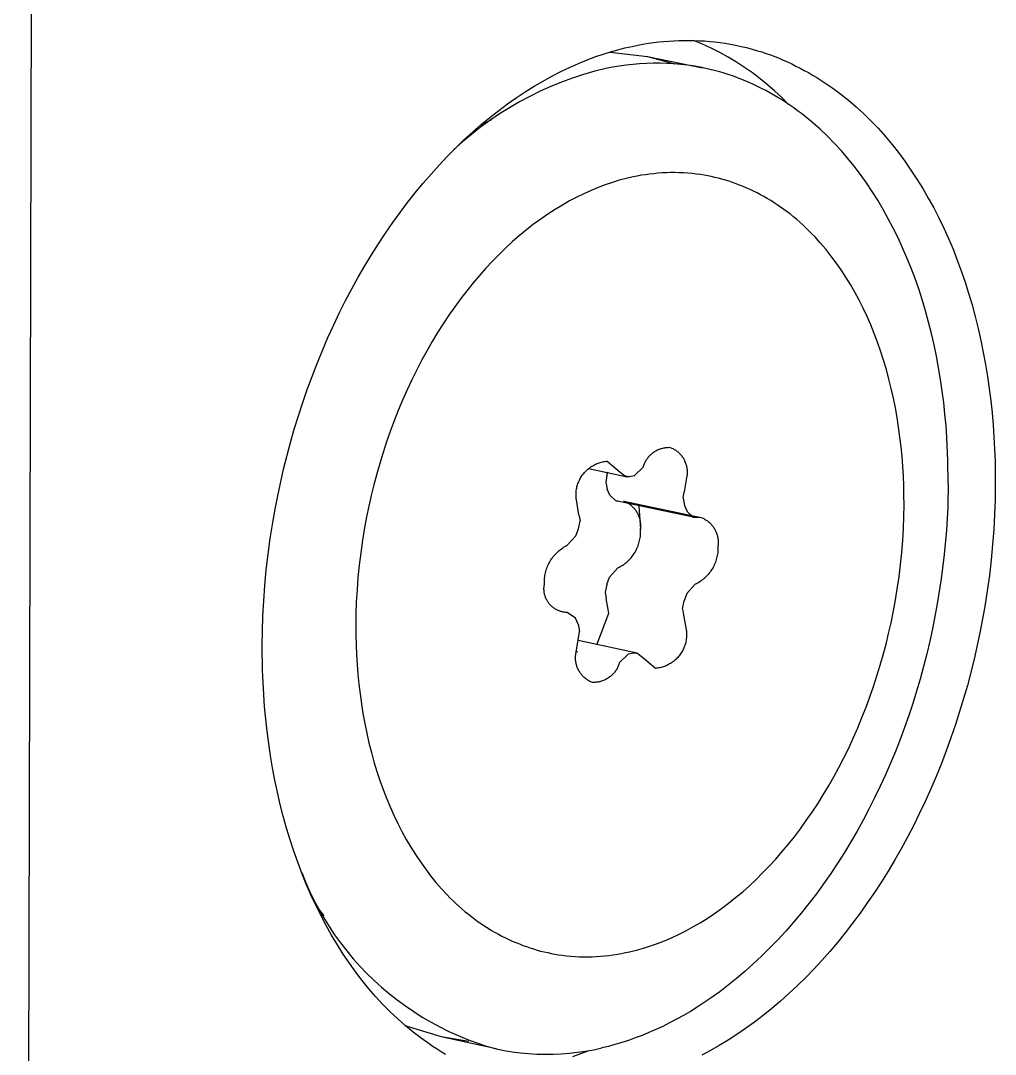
# Model space of a CAD drawing. Header units: millimetres. Extents: x -573 to 3430, y 0 to 3769.
# Drawn here: x 1584.38 to 1596.29, y 310.68 to 323.3 of the extents above; entities that cross this region are included whole.
import ezdxf

# ---------------------------------------------------------------- set-up
doc = ezdxf.new("R2010")
doc.units = ezdxf.units.MM
doc.layers.add('01 Basic thick', color=7, linetype='Continuous', lineweight=35)

msp = doc.modelspace()

# ---------------------------------------------------------------- linework, layer by layer
at = {"layer": '01 Basic thick', "lineweight": -3}
for p, q in [((1584.381, 269.102), (1584.514, 323.545)), ((1591.848, 322.991), (1591.936, 323.009)), ((1591.936, 323.009), (1592.024, 323.024)), ((1592.024, 323.024), (1592.112, 323.037)), ((1592.112, 323.037), (1592.174, 323.045)), ((1592.174, 323.045), (1592.235, 323.051)), ((1592.235, 323.051), (1592.297, 323.056)), ((1592.297, 323.056), (1592.359, 323.06)), ((1592.359, 323.06), (1592.421, 323.062)), ((1592.421, 323.062), (1592.484, 323.064)), ((1592.484, 323.064), (1592.546, 323.064)), ((1592.546, 323.064), (1592.609, 323.063)), ((1592.708, 323.017), (1592.599, 323.063)), ((1592.609, 323.063), (1592.672, 323.06)), ((1592.672, 323.06), (1592.735, 323.057)), ((1592.814, 322.968), (1592.708, 323.017)), ((1592.735, 323.057), (1592.798, 323.051)), ((1592.798, 323.051), (1592.861, 323.045)), ((1592.861, 323.045), (1592.924, 323.037)), ((1592.924, 323.037), (1592.987, 323.028)), ((1592.987, 323.028), (1593.05, 323.017)), ((1593.05, 323.017), (1593.113, 323.005)), ((1593.113, 323.005), (1593.181, 322.991)), ((1591.406, 322.865), (1591.496, 322.896)), ((1591.496, 322.896), (1591.584, 322.924)), ((1591.581, 322.92), (1592.037, 322.866)), ((1591.584, 322.924), (1591.673, 322.949)), ((1591.673, 322.949), (1591.761, 322.971)), ((1591.761, 322.971), (1591.848, 322.991)), ((1592.919, 322.914), (1592.814, 322.968)), ((1593.022, 322.857), (1592.919, 322.914)), ((1593.181, 322.991), (1593.248, 322.975)), ((1593.248, 322.975), (1593.315, 322.957)), ((1593.315, 322.957), (1593.382, 322.938)), ((1593.382, 322.938), (1593.434, 322.922)), ((1593.434, 322.922), (1593.487, 322.904)), ((1593.487, 322.904), (1593.54, 322.886)), ((1593.54, 322.886), (1593.592, 322.866)), ((1591.085, 322.734), (1591.193, 322.782)), ((1591.193, 322.782), (1591.3, 322.825)), ((1591.3, 322.825), (1591.406, 322.865)), ((1591.692, 322.751), (1591.611, 322.737)), ((1591.775, 322.762), (1591.692, 322.751)), ((1591.857, 322.771), (1591.775, 322.762)), ((1591.94, 322.779), (1591.857, 322.771)), ((1592.024, 322.783), (1591.94, 322.779)), ((1592.108, 322.786), (1592.024, 322.783)), ((1592.037, 322.867), (1592.71, 322.73)), ((1592.037, 322.866), (1592.368, 322.777)), ((1592.192, 322.786), (1592.108, 322.786)), ((1592.276, 322.783), (1592.192, 322.786)), ((1592.361, 322.778), (1592.276, 322.783)), ((1592.445, 322.771), (1592.361, 322.778)), ((1592.53, 322.761), (1592.445, 322.771)), ((1592.615, 322.748), (1592.53, 322.761)), ((1592.7, 322.732), (1592.615, 322.748)), ((1593.123, 322.797), (1593.022, 322.857)), ((1593.221, 322.733), (1593.123, 322.797)), ((1593.592, 322.866), (1593.644, 322.845)), ((1593.644, 322.845), (1593.696, 322.823)), ((1593.696, 322.823), (1593.748, 322.8)), ((1593.748, 322.8), (1593.799, 322.776)), ((1593.799, 322.776), (1593.851, 322.751)), ((1593.851, 322.751), (1593.902, 322.725)), ((1590.761, 322.567), (1590.869, 322.627)), ((1590.869, 322.627), (1590.977, 322.682)), ((1590.977, 322.682), (1591.085, 322.734)), ((1591.256, 322.647), (1591.121, 322.603)), ((1591.392, 322.686), (1591.256, 322.647)), ((1591.53, 322.721), (1591.392, 322.686)), ((1591.611, 322.737), (1591.53, 322.721)), ((1592.784, 322.714), (1592.7, 322.732)), ((1592.869, 322.693), (1592.784, 322.714)), ((1592.921, 322.679), (1592.869, 322.693)), ((1592.972, 322.664), (1592.921, 322.679)), ((1593.024, 322.647), (1592.972, 322.664)), ((1593.075, 322.63), (1593.024, 322.647)), ((1593.127, 322.611), (1593.075, 322.63)), ((1593.318, 322.666), (1593.221, 322.733)), ((1593.412, 322.595), (1593.318, 322.666)), ((1593.902, 322.725), (1593.953, 322.698)), ((1593.953, 322.698), (1594.003, 322.67)), ((1594.003, 322.67), (1594.054, 322.641)), ((1594.054, 322.641), (1594.104, 322.611)), ((1590.544, 322.436), (1590.652, 322.503)), ((1590.652, 322.503), (1590.761, 322.567)), ((1590.856, 322.501), (1590.726, 322.443)), ((1590.987, 322.554), (1590.856, 322.501)), ((1591.121, 322.603), (1590.987, 322.554)), ((1593.178, 322.592), (1593.127, 322.611)), ((1593.229, 322.571), (1593.178, 322.592)), ((1593.28, 322.549), (1593.229, 322.571)), ((1593.331, 322.526), (1593.28, 322.549)), ((1593.381, 322.502), (1593.331, 322.526)), ((1593.431, 322.477), (1593.381, 322.502)), ((1593.503, 322.521), (1593.412, 322.595)), ((1593.592, 322.445), (1593.503, 322.521)), ((1594.104, 322.611), (1594.153, 322.579)), ((1594.153, 322.579), (1594.203, 322.547)), ((1594.203, 322.547), (1594.301, 322.48)), ((1590.435, 322.364), (1590.544, 322.436)), ((1590.599, 322.38), (1590.474, 322.313)), ((1590.726, 322.443), (1590.599, 322.38)), ((1593.481, 322.451), (1593.431, 322.477)), ((1593.531, 322.424), (1593.481, 322.451)), ((1593.58, 322.396), (1593.531, 322.424)), ((1593.629, 322.367), (1593.58, 322.396)), ((1593.678, 322.365), (1593.592, 322.445)), ((1594.301, 322.48), (1594.397, 322.408)), ((1594.397, 322.408), (1594.492, 322.332)), ((1590.22, 322.208), (1590.327, 322.288)), ((1590.351, 322.242), (1590.23, 322.167)), ((1590.327, 322.288), (1590.435, 322.364)), ((1590.474, 322.313), (1590.351, 322.242)), ((1593.678, 322.337), (1593.629, 322.367)), ((1593.761, 322.282), (1593.678, 322.365)), ((1593.727, 322.305), (1593.678, 322.337)), ((1593.775, 322.273), (1593.727, 322.305)), ((1593.823, 322.24), (1593.775, 322.273)), ((1594.492, 322.332), (1594.585, 322.253)), ((1594.585, 322.253), (1594.677, 322.169)), ((1590.006, 322.036), (1590.112, 322.124)), ((1590.112, 322.124), (1590.22, 322.208)), ((1590.23, 322.167), (1590.113, 322.087)), ((1593.87, 322.205), (1593.823, 322.24)), ((1593.917, 322.17), (1593.87, 322.205)), ((1593.964, 322.134), (1593.917, 322.17)), ((1594.01, 322.096), (1593.964, 322.134)), ((1594.677, 322.169), (1594.766, 322.081)), ((1589.998, 322.004), (1589.886, 321.916)), ((1589.9, 321.944), (1590.006, 322.036)), ((1589.997, 322.027), (1590.137, 322.098)), ((1590.113, 322.087), (1589.998, 322.004)), ((1594.056, 322.058), (1594.01, 322.096)), ((1594.147, 321.978), (1594.056, 322.058)), ((1594.766, 322.081), (1594.854, 321.99)), ((1594.854, 321.99), (1594.939, 321.895)), ((1589.886, 321.916), (1589.778, 321.825)), ((1589.795, 321.848), (1589.9, 321.944)), ((1594.235, 321.894), (1594.147, 321.978)), ((1594.322, 321.806), (1594.235, 321.894)), ((1594.939, 321.895), (1595.022, 321.796)), ((1589.59, 321.646), (1589.69, 321.748)), ((1589.778, 321.825), (1589.672, 321.73)), ((1589.69, 321.748), (1589.795, 321.848)), ((1594.406, 321.714), (1594.322, 321.806)), ((1595.022, 321.796), (1595.102, 321.695)), ((1589.491, 321.541), (1589.59, 321.646)), ((1594.486, 321.622), (1594.406, 321.714)), ((1594.563, 321.526), (1594.486, 321.622)), ((1595.102, 321.695), (1595.18, 321.59)), ((1589.393, 321.432), (1589.491, 321.541)), ((1594.638, 321.427), (1594.563, 321.526)), ((1595.18, 321.59), (1595.255, 321.481)), ((1589.296, 321.32), (1589.393, 321.432)), ((1591.778, 321.377), (1591.693, 321.355)), ((1591.861, 321.397), (1591.778, 321.377)), ((1591.911, 321.407), (1591.861, 321.397)), ((1591.962, 321.416), (1591.911, 321.407)), ((1592.012, 321.424), (1591.962, 321.416)), ((1592.063, 321.431), (1592.012, 321.424)), ((1592.114, 321.436), (1592.063, 321.431)), ((1592.165, 321.441), (1592.114, 321.436)), ((1592.217, 321.445), (1592.165, 321.441)), ((1592.268, 321.447), (1592.217, 321.445)), ((1592.32, 321.449), (1592.268, 321.447)), ((1592.372, 321.449), (1592.32, 321.449)), ((1592.424, 321.448), (1592.372, 321.449)), ((1592.476, 321.446), (1592.424, 321.448)), ((1592.529, 321.443), (1592.476, 321.446)), ((1592.581, 321.438), (1592.529, 321.443)), ((1592.633, 321.432), (1592.581, 321.438)), ((1592.686, 321.425), (1592.633, 321.432)), ((1592.729, 321.418), (1592.686, 321.425)), ((1592.773, 321.41), (1592.729, 321.418)), ((1592.817, 321.401), (1592.773, 321.41)), ((1592.86, 321.391), (1592.817, 321.401)), ((1592.904, 321.381), (1592.86, 321.391)), ((1592.947, 321.369), (1592.904, 321.381)), ((1592.991, 321.357), (1592.947, 321.369)), ((1594.711, 321.324), (1594.638, 321.427)), ((1595.255, 321.481), (1595.329, 321.37)), ((1595.329, 321.37), (1595.399, 321.255)), ((1589.201, 321.204), (1589.296, 321.32)), ((1591.348, 321.231), (1591.261, 321.192)), ((1591.435, 321.267), (1591.348, 321.231)), ((1591.522, 321.3), (1591.435, 321.267)), ((1591.608, 321.329), (1591.522, 321.3)), ((1591.693, 321.355), (1591.608, 321.329)), ((1593.034, 321.343), (1592.991, 321.357)), ((1593.077, 321.329), (1593.034, 321.343)), ((1593.12, 321.313), (1593.077, 321.329)), ((1593.163, 321.297), (1593.12, 321.313)), ((1593.206, 321.28), (1593.163, 321.297)), ((1593.249, 321.261), (1593.206, 321.28)), ((1593.291, 321.242), (1593.249, 321.261)), ((1593.334, 321.222), (1593.291, 321.242)), ((1594.781, 321.219), (1594.711, 321.324)), ((1595.399, 321.255), (1595.467, 321.138)), ((1589.107, 321.085), (1589.201, 321.204)), ((1591.173, 321.149), (1591.085, 321.103)), ((1591.261, 321.192), (1591.173, 321.149)), ((1593.376, 321.201), (1593.334, 321.222)), ((1593.418, 321.179), (1593.376, 321.201)), ((1593.459, 321.156), (1593.418, 321.179)), ((1593.501, 321.133), (1593.459, 321.156)), ((1593.542, 321.108), (1593.501, 321.133)), ((1593.583, 321.082), (1593.542, 321.108)), ((1594.85, 321.111), (1594.781, 321.219)), ((1594.915, 321), (1594.85, 321.111)), ((1595.467, 321.138), (1595.533, 321.018)), ((1589.015, 320.963), (1589.107, 321.085)), ((1590.909, 321), (1590.821, 320.943)), ((1590.997, 321.053), (1590.909, 321)), ((1591.085, 321.103), (1590.997, 321.053)), ((1593.623, 321.056), (1593.583, 321.082)), ((1593.663, 321.028), (1593.623, 321.056)), ((1593.703, 321), (1593.663, 321.028)), ((1593.743, 320.97), (1593.703, 321)), ((1594.979, 320.886), (1594.915, 321)), ((1595.533, 321.018), (1595.596, 320.895)), ((1588.925, 320.838), (1589.015, 320.963)), ((1590.733, 320.882), (1590.645, 320.818)), ((1590.821, 320.943), (1590.733, 320.882)), ((1593.782, 320.94), (1593.743, 320.97)), ((1593.821, 320.909), (1593.782, 320.94)), ((1593.86, 320.877), (1593.821, 320.909)), ((1593.898, 320.844), (1593.86, 320.877)), ((1595.04, 320.77), (1594.979, 320.886)), ((1595.596, 320.895), (1595.656, 320.77)), ((1588.836, 320.71), (1588.925, 320.838)), ((1590.558, 320.75), (1590.471, 320.678)), ((1590.645, 320.818), (1590.558, 320.75)), ((1593.936, 320.81), (1593.898, 320.844)), ((1593.973, 320.775), (1593.936, 320.81)), ((1594.01, 320.739), (1593.973, 320.775)), ((1594.045, 320.703), (1594.01, 320.739)), ((1595.098, 320.651), (1595.04, 320.77)), ((1595.656, 320.77), (1595.714, 320.643)), ((1588.75, 320.579), (1588.836, 320.71)), ((1590.388, 320.606), (1590.306, 320.53)), ((1590.471, 320.678), (1590.388, 320.606)), ((1594.08, 320.667), (1594.045, 320.703)), ((1594.148, 320.592), (1594.08, 320.667)), ((1595.154, 320.53), (1595.098, 320.651)), ((1595.714, 320.643), (1595.769, 320.513)), ((1588.665, 320.446), (1588.75, 320.579)), ((1590.306, 320.53), (1590.224, 320.45)), ((1594.214, 320.514), (1594.148, 320.592)), ((1594.278, 320.433), (1594.214, 320.514)), ((1595.207, 320.408), (1595.154, 320.53)), ((1595.769, 320.513), (1595.821, 320.382)), ((1588.583, 320.31), (1588.665, 320.446)), ((1590.143, 320.368), (1590.064, 320.282)), ((1590.224, 320.45), (1590.143, 320.368)), ((1594.341, 320.349), (1594.278, 320.433)), ((1594.401, 320.263), (1594.341, 320.349)), ((1595.257, 320.283), (1595.207, 320.408)), ((1595.821, 320.382), (1595.87, 320.248)), ((1588.503, 320.171), (1588.583, 320.31)), ((1590.064, 320.282), (1589.985, 320.193)), ((1594.459, 320.174), (1594.401, 320.263)), ((1595.305, 320.156), (1595.257, 320.283)), ((1595.87, 320.248), (1595.917, 320.113)), ((1588.425, 320.03), (1588.503, 320.171)), ((1589.908, 320.102), (1589.832, 320.007)), ((1589.985, 320.193), (1589.908, 320.102)), ((1594.516, 320.082), (1594.459, 320.174)), ((1595.35, 320.028), (1595.305, 320.156)), ((1595.917, 320.113), (1595.96, 319.977)), ((1588.35, 319.887), (1588.425, 320.03)), ((1589.832, 320.007), (1589.757, 319.91)), ((1594.57, 319.988), (1594.516, 320.082)), ((1594.622, 319.891), (1594.57, 319.988)), ((1595.392, 319.898), (1595.35, 320.028)), ((1595.96, 319.977), (1596.002, 319.834)), ((1588.277, 319.742), (1588.35, 319.887)), ((1589.757, 319.91), (1589.684, 319.81)), ((1594.672, 319.792), (1594.622, 319.891)), ((1595.433, 319.762), (1595.392, 319.898)), ((1588.204, 319.589), (1588.277, 319.742)), ((1589.684, 319.81), (1589.612, 319.708)), ((1594.719, 319.692), (1594.672, 319.792)), ((1595.471, 319.624), (1595.433, 319.762)), ((1596.002, 319.834), (1596.041, 319.691)), ((1589.543, 319.603), (1589.474, 319.496)), ((1589.612, 319.708), (1589.543, 319.603)), ((1594.764, 319.589), (1594.719, 319.692)), ((1595.506, 319.486), (1595.471, 319.624)), ((1596.041, 319.691), (1596.077, 319.546)), ((1588.133, 319.434), (1588.204, 319.589)), ((1589.474, 319.496), (1589.408, 319.386)), ((1594.807, 319.485), (1594.764, 319.589)), ((1594.847, 319.379), (1594.807, 319.485)), ((1595.538, 319.346), (1595.506, 319.486)), ((1596.077, 319.546), (1596.109, 319.401)), ((1588.066, 319.278), (1588.133, 319.434)), ((1589.408, 319.386), (1589.344, 319.275)), ((1594.885, 319.271), (1594.847, 319.379)), ((1595.567, 319.206), (1595.538, 319.346)), ((1596.109, 319.401), (1596.139, 319.254)), ((1588.001, 319.12), (1588.066, 319.278)), ((1589.344, 319.275), (1589.281, 319.161)), ((1594.922, 319.158), (1594.885, 319.271)), ((1596.139, 319.254), (1596.166, 319.107)), ((1587.94, 318.961), (1588.001, 319.12)), ((1589.281, 319.161), (1589.219, 319.041)), ((1594.955, 319.044), (1594.922, 319.158)), ((1595.593, 319.065), (1595.567, 319.206)), ((1596.166, 319.107), (1596.19, 318.96)), ((1587.881, 318.801), (1587.94, 318.961)), ((1589.219, 319.041), (1589.159, 318.919)), ((1594.987, 318.928), (1594.955, 319.044)), ((1595.617, 318.924), (1595.593, 319.065)), ((1596.19, 318.96), (1596.211, 318.812)), ((1589.159, 318.919), (1589.101, 318.796)), ((1595.015, 318.812), (1594.987, 318.928)), ((1595.637, 318.782), (1595.617, 318.924)), ((1587.826, 318.64), (1587.881, 318.801)), ((1589.101, 318.796), (1589.046, 318.671)), ((1595.042, 318.694), (1595.015, 318.812)), ((1595.655, 318.64), (1595.637, 318.782)), ((1596.211, 318.812), (1596.23, 318.664)), ((1587.773, 318.478), (1587.826, 318.64)), ((1589.046, 318.671), (1588.993, 318.545)), ((1595.065, 318.576), (1595.042, 318.694)), ((1595.671, 318.498), (1595.655, 318.64)), ((1596.23, 318.664), (1596.246, 318.515)), ((1587.723, 318.315), (1587.773, 318.478)), ((1588.993, 318.545), (1588.943, 318.417)), ((1595.086, 318.458), (1595.065, 318.576)), ((1595.105, 318.339), (1595.086, 318.458)), ((1595.684, 318.356), (1595.671, 318.498)), ((1596.246, 318.515), (1596.259, 318.367)), ((1588.943, 318.417), (1588.895, 318.289)), ((1595.121, 318.22), (1595.105, 318.339)), ((1595.694, 318.214), (1595.684, 318.356)), ((1596.259, 318.367), (1596.269, 318.22)), ((1587.677, 318.152), (1587.723, 318.315)), ((1588.895, 318.289), (1588.85, 318.16)), ((1595.135, 318.1), (1595.121, 318.22)), ((1595.707, 317.932), (1595.694, 318.214)), ((1596.269, 318.22), (1596.283, 317.925)), ((1587.592, 317.826), (1587.677, 318.152)), ((1588.85, 318.16), (1588.808, 318.03)), ((1592.182, 318.072), (1592.192, 318.076)), ((1592.192, 318.076), (1592.203, 318.079)), ((1592.203, 318.079), (1592.214, 318.082)), ((1592.214, 318.082), (1592.225, 318.085)), ((1592.225, 318.085), (1592.236, 318.088)), ((1592.236, 318.088), (1592.247, 318.09)), ((1592.247, 318.09), (1592.258, 318.092)), ((1592.258, 318.092), (1592.269, 318.093)), ((1592.269, 318.093), (1592.28, 318.094)), ((1592.28, 318.094), (1592.291, 318.094)), ((1592.291, 318.094), (1592.303, 318.095)), ((1592.303, 318.095), (1592.314, 318.094)), ((1592.314, 318.094), (1592.324, 318.09)), ((1592.324, 318.09), (1592.335, 318.086)), ((1592.335, 318.086), (1592.345, 318.081)), ((1592.345, 318.081), (1592.355, 318.076)), ((1592.355, 318.076), (1592.364, 318.07)), ((1595.147, 317.981), (1595.135, 318.1)), ((1588.808, 318.03), (1588.768, 317.899)), ((1592.027, 317.945), (1592.033, 317.955)), ((1592.033, 317.955), (1592.04, 317.964)), ((1592.04, 317.964), (1592.047, 317.973)), ((1592.047, 317.973), (1592.054, 317.981)), ((1592.054, 317.981), (1592.062, 317.99)), ((1592.062, 317.99), (1592.069, 317.998)), ((1592.069, 317.998), (1592.078, 318.006)), ((1592.078, 318.006), (1592.086, 318.013)), ((1592.086, 318.013), (1592.094, 318.02)), ((1592.094, 318.02), (1592.103, 318.027)), ((1592.103, 318.027), (1592.112, 318.034)), ((1592.112, 318.034), (1592.122, 318.041)), ((1592.122, 318.041), (1592.131, 318.047)), ((1592.131, 318.047), (1592.141, 318.052)), ((1592.141, 318.052), (1592.151, 318.058)), ((1592.151, 318.058), (1592.161, 318.063)), ((1592.161, 318.063), (1592.171, 318.067)), ((1592.171, 318.067), (1592.182, 318.072)), ((1592.364, 318.07), (1592.374, 318.064)), ((1592.374, 318.064), (1592.383, 318.058)), ((1592.383, 318.058), (1592.392, 318.052)), ((1592.392, 318.052), (1592.401, 318.045)), ((1592.401, 318.045), (1592.41, 318.038)), ((1592.41, 318.038), (1592.418, 318.03)), ((1592.418, 318.03), (1592.426, 318.022)), ((1592.426, 318.022), (1592.434, 318.014)), ((1592.434, 318.014), (1592.441, 318.006)), ((1592.441, 318.006), (1592.449, 317.998)), ((1592.449, 317.998), (1592.456, 317.989)), ((1592.456, 317.989), (1592.462, 317.98)), ((1592.462, 317.98), (1592.469, 317.971)), ((1592.469, 317.971), (1592.475, 317.961)), ((1592.475, 317.961), (1592.48, 317.952)), ((1592.48, 317.952), (1592.486, 317.942)), ((1595.156, 317.862), (1595.147, 317.981)), ((1587.52, 317.501), (1587.592, 317.826)), ((1588.768, 317.899), (1588.73, 317.769)), ((1591.299, 317.819), (1591.309, 317.828)), ((1591.309, 317.828), (1591.321, 317.838)), ((1591.772, 317.736), (1591.315, 317.832)), ((1591.321, 317.838), (1591.332, 317.846)), ((1591.332, 317.846), (1591.344, 317.855)), ((1591.344, 317.855), (1591.356, 317.863)), ((1591.356, 317.863), (1591.368, 317.87)), ((1591.368, 317.87), (1591.381, 317.877)), ((1591.381, 317.877), (1591.393, 317.884)), ((1591.393, 317.884), (1591.406, 317.89)), ((1591.406, 317.89), (1591.42, 317.896)), ((1591.42, 317.896), (1591.433, 317.901)), ((1591.433, 317.901), (1591.447, 317.906)), ((1591.447, 317.906), (1591.46, 317.911)), ((1591.46, 317.911), (1591.474, 317.914)), ((1591.474, 317.914), (1591.488, 317.918)), ((1591.488, 317.918), (1591.503, 317.921)), ((1591.503, 317.921), (1591.517, 317.923)), ((1591.517, 317.923), (1591.531, 317.925)), ((1591.531, 317.925), (1591.546, 317.926)), ((1591.545, 317.928), (1591.546, 317.928)), ((1591.546, 317.926), (1591.705, 317.792)), ((1591.878, 317.752), (1591.986, 317.853)), ((1591.986, 317.853), (1591.989, 317.864)), ((1591.989, 317.864), (1591.992, 317.875)), ((1591.992, 317.875), (1591.996, 317.885)), ((1591.996, 317.885), (1592, 317.896)), ((1592, 317.896), (1592.005, 317.906)), ((1592.005, 317.906), (1592.01, 317.916)), ((1592.01, 317.916), (1592.015, 317.926)), ((1592.015, 317.926), (1592.021, 317.936)), ((1592.021, 317.936), (1592.027, 317.945)), ((1592.486, 317.942), (1592.491, 317.932)), ((1592.491, 317.932), (1592.495, 317.922)), ((1592.495, 317.922), (1592.499, 317.911)), ((1592.499, 317.911), (1592.503, 317.901)), ((1592.503, 317.901), (1592.507, 317.89)), ((1592.507, 317.89), (1592.51, 317.88)), ((1592.51, 317.88), (1592.513, 317.869)), ((1592.513, 317.869), (1592.515, 317.858)), ((1592.515, 317.858), (1592.517, 317.847)), ((1592.517, 317.847), (1592.519, 317.836)), ((1592.519, 317.836), (1592.52, 317.825)), ((1592.52, 317.825), (1592.521, 317.813)), ((1595.163, 317.743), (1595.156, 317.862)), ((1595.71, 317.652), (1595.707, 317.932)), ((1596.283, 317.925), (1596.286, 317.634)), ((1588.73, 317.769), (1588.695, 317.638)), ((1591.205, 317.692), (1591.211, 317.705)), ((1591.211, 317.705), (1591.218, 317.718)), ((1591.218, 317.718), (1591.225, 317.73)), ((1591.225, 317.73), (1591.233, 317.742)), ((1591.233, 317.742), (1591.241, 317.754)), ((1591.241, 317.754), (1591.25, 317.766)), ((1591.25, 317.766), (1591.259, 317.777)), ((1591.259, 317.777), (1591.268, 317.788)), ((1591.268, 317.788), (1591.278, 317.799)), ((1591.278, 317.799), (1591.288, 317.809)), ((1591.288, 317.809), (1591.299, 317.819)), ((1591.54, 317.752), (1591.527, 317.671)), ((1591.54, 317.752), (1591.553, 317.794)), ((1591.705, 317.792), (1591.772, 317.737)), ((1591.773, 317.736), (1591.812, 317.737)), ((1591.774, 317.745), (1591.812, 317.737)), ((1591.812, 317.737), (1591.878, 317.752)), ((1592.519, 317.747), (1592.486, 317.552)), ((1592.52, 317.758), (1592.519, 317.747)), ((1592.521, 317.769), (1592.52, 317.758)), ((1592.521, 317.813), (1592.522, 317.802)), ((1592.522, 317.78), (1592.521, 317.769)), ((1592.522, 317.802), (1592.522, 317.791)), ((1592.522, 317.791), (1592.522, 317.78)), ((1595.168, 317.625), (1595.163, 317.743)), ((1588.695, 317.638), (1588.663, 317.507)), ((1591.168, 317.568), (1591.17, 317.582)), ((1591.17, 317.582), (1591.173, 317.596)), ((1591.173, 317.596), (1591.176, 317.611)), ((1591.176, 317.611), (1591.179, 317.624)), ((1591.179, 317.624), (1591.184, 317.638)), ((1591.184, 317.638), (1591.188, 317.652)), ((1591.188, 317.652), (1591.193, 317.666)), ((1591.193, 317.666), (1591.199, 317.679)), ((1591.199, 317.679), (1591.205, 317.692)), ((1591.527, 317.671), (1591.545, 317.583)), ((1591.578, 317.509), (1591.545, 317.583)), ((1595.17, 317.507), (1595.168, 317.625)), ((1595.71, 317.652), (1595.704, 317.37)), ((1596.286, 317.634), (1596.283, 317.456)), ((1587.488, 317.339), (1587.52, 317.501)), ((1588.663, 317.507), (1588.633, 317.377)), ((1591.164, 317.51), (1591.165, 317.525)), ((1591.165, 317.496), (1591.164, 317.51)), ((1591.165, 317.539), (1591.166, 317.554)), ((1591.165, 317.525), (1591.165, 317.539)), ((1591.166, 317.482), (1591.165, 317.496)), ((1591.166, 317.554), (1591.168, 317.568)), ((1591.167, 317.467), (1591.166, 317.482)), ((1591.169, 317.453), (1591.167, 317.467)), ((1591.2, 317.272), (1591.169, 317.453)), ((1591.578, 317.509), (1591.65, 317.441)), ((1592.472, 317.472), (1592.486, 317.552)), ((1592.472, 317.472), (1592.49, 317.384)), ((1595.171, 317.39), (1595.17, 317.507)), ((1596.283, 317.456), (1596.277, 317.276)), ((1587.46, 317.178), (1587.488, 317.339)), ((1588.633, 317.377), (1588.606, 317.246)), ((1592.595, 317.241), (1591.65, 317.441)), ((1591.653, 317.441), (1591.679, 317.44)), ((1591.748, 317.438), (1592.694, 317.238)), ((1591.758, 317.433), (1591.748, 317.437)), ((1591.769, 317.428), (1591.758, 317.433)), ((1591.779, 317.423), (1591.769, 317.428)), ((1591.788, 317.418), (1591.779, 317.423)), ((1591.798, 317.413), (1591.788, 317.418)), ((1591.807, 317.407), (1591.798, 317.413)), ((1591.817, 317.401), (1591.807, 317.407)), ((1591.826, 317.394), (1591.817, 317.401)), ((1591.834, 317.387), (1591.826, 317.394)), ((1591.843, 317.38), (1591.834, 317.387)), ((1591.851, 317.373), (1591.843, 317.38)), ((1591.859, 317.365), (1591.851, 317.373)), ((1591.867, 317.357), (1591.859, 317.365)), ((1591.875, 317.349), (1591.867, 317.357)), ((1591.882, 317.341), (1591.875, 317.349)), ((1591.889, 317.332), (1591.882, 317.341)), ((1591.895, 317.323), (1591.889, 317.332)), ((1591.902, 317.314), (1591.895, 317.323)), ((1591.932, 317.381), (1591.952, 317.091)), ((1592.49, 317.384), (1592.523, 317.31)), ((1595.169, 317.248), (1595.171, 317.39)), ((1595.704, 317.37), (1595.688, 317.082)), ((1588.606, 317.246), (1588.582, 317.116)), ((1591.194, 317.101), (1591.213, 317.197)), ((1591.2, 317.272), (1591.213, 317.197)), ((1591.908, 317.304), (1591.902, 317.314)), ((1591.913, 317.295), (1591.908, 317.304)), ((1591.919, 317.285), (1591.913, 317.295)), ((1591.924, 317.275), (1591.919, 317.285)), ((1591.928, 317.265), (1591.924, 317.275)), ((1591.932, 317.255), (1591.928, 317.265)), ((1591.936, 317.244), (1591.932, 317.255)), ((1591.94, 317.234), (1591.936, 317.244)), ((1591.943, 317.223), (1591.94, 317.234)), ((1591.946, 317.213), (1591.943, 317.223)), ((1591.948, 317.202), (1591.946, 317.213)), ((1591.95, 317.191), (1591.948, 317.202)), ((1592.523, 317.31), (1592.595, 317.242)), ((1592.595, 317.242), (1592.624, 317.24)), ((1592.624, 317.24), (1592.693, 317.237)), ((1592.693, 317.237), (1592.704, 317.233)), ((1592.704, 317.233), (1592.714, 317.229)), ((1592.714, 317.229), (1592.724, 317.224)), ((1592.724, 317.224), (1592.734, 317.219)), ((1592.734, 317.219), (1592.743, 317.213)), ((1592.743, 317.213), (1592.753, 317.207)), ((1592.753, 317.207), (1592.762, 317.201)), ((1592.762, 317.201), (1592.771, 317.195)), ((1592.771, 317.195), (1592.78, 317.188)), ((1595.163, 317.105), (1595.169, 317.248)), ((1596.277, 317.276), (1596.267, 317.093)), ((1587.429, 316.983), (1587.46, 317.178)), ((1588.582, 317.116), (1588.556, 316.962)), ((1591.16, 317.012), (1591.194, 317.101)), ((1591.952, 317.18), (1591.95, 317.191)), ((1591.953, 317.169), (1591.952, 317.18)), ((1591.952, 317.091), (1591.953, 317.102)), ((1591.953, 317.074), (1591.952, 317.091)), ((1591.954, 317.158), (1591.953, 317.169)), ((1591.953, 317.102), (1591.954, 317.113)), ((1591.953, 317.057), (1591.953, 317.074)), ((1591.955, 317.147), (1591.954, 317.158)), ((1591.954, 317.113), (1591.955, 317.124)), ((1591.955, 317.136), (1591.955, 317.147)), ((1591.955, 317.124), (1591.955, 317.136)), ((1592.78, 317.188), (1592.789, 317.181)), ((1592.789, 317.181), (1592.797, 317.173)), ((1592.797, 317.173), (1592.805, 317.166)), ((1592.805, 317.166), (1592.813, 317.158)), ((1592.813, 317.158), (1592.82, 317.149)), ((1592.82, 317.149), (1592.827, 317.141)), ((1592.827, 317.141), (1592.834, 317.132)), ((1592.834, 317.132), (1592.841, 317.123)), ((1592.841, 317.123), (1592.847, 317.114)), ((1592.847, 317.114), (1592.853, 317.105)), ((1592.853, 317.105), (1592.859, 317.095)), ((1592.859, 317.095), (1592.864, 317.085)), ((1592.864, 317.085), (1592.869, 317.075)), ((1592.869, 317.075), (1592.874, 317.065)), ((1595.155, 316.959), (1595.163, 317.105)), ((1595.688, 317.082), (1595.662, 316.787)), ((1596.267, 317.093), (1596.253, 316.908)), ((1587.403, 316.789), (1587.429, 316.983)), ((1588.556, 316.962), (1588.534, 316.808)), ((1591.058, 316.898), (1591.16, 317.012)), ((1591.933, 316.923), (1591.937, 316.94)), ((1591.937, 316.94), (1591.941, 316.956)), ((1591.941, 316.956), (1591.945, 316.973)), ((1591.945, 316.973), (1591.947, 316.99)), ((1591.947, 316.99), (1591.95, 317.006)), ((1591.95, 317.006), (1591.951, 317.023)), ((1591.951, 317.023), (1591.952, 317.04)), ((1591.952, 317.04), (1591.953, 317.057)), ((1592.874, 317.065), (1592.878, 317.055)), ((1592.878, 317.055), (1592.882, 317.045)), ((1592.882, 317.045), (1592.885, 317.034)), ((1592.885, 317.034), (1592.889, 317.023)), ((1592.889, 317.023), (1592.891, 317.013)), ((1592.891, 317.013), (1592.894, 317.002)), ((1592.894, 317.002), (1592.896, 316.991)), ((1592.896, 316.991), (1592.898, 316.98)), ((1592.898, 316.98), (1592.899, 316.969)), ((1592.899, 316.969), (1592.9, 316.958)), ((1592.9, 316.958), (1592.9, 316.947)), ((1592.9, 316.947), (1592.901, 316.936)), ((1595.143, 316.812), (1595.155, 316.959)), ((1590.932, 316.811), (1590.945, 316.823)), ((1590.945, 316.823), (1590.958, 316.834)), ((1590.958, 316.834), (1590.971, 316.844)), ((1590.971, 316.844), (1590.985, 316.855)), ((1590.985, 316.855), (1590.999, 316.864)), ((1590.999, 316.864), (1591.013, 316.874)), ((1591.013, 316.874), (1591.028, 316.882)), ((1591.028, 316.882), (1591.043, 316.89)), ((1591.043, 316.89), (1591.058, 316.898)), ((1591.876, 316.8), (1591.885, 316.815)), ((1591.885, 316.815), (1591.893, 316.829)), ((1591.893, 316.829), (1591.901, 316.844)), ((1591.901, 316.844), (1591.909, 316.86)), ((1591.909, 316.86), (1591.915, 316.875)), ((1591.915, 316.875), (1591.922, 316.891)), ((1591.922, 316.891), (1591.927, 316.907)), ((1591.927, 316.907), (1591.933, 316.923)), ((1592.896, 316.823), (1592.895, 316.806)), ((1592.897, 316.84), (1592.896, 316.823)), ((1592.899, 316.902), (1592.897, 316.891)), ((1592.897, 316.891), (1592.898, 316.874)), ((1592.898, 316.857), (1592.897, 316.84)), ((1592.898, 316.874), (1592.898, 316.857)), ((1592.9, 316.913), (1592.899, 316.902)), ((1592.901, 316.936), (1592.9, 316.924)), ((1592.9, 316.924), (1592.9, 316.913)), ((1596.253, 316.908), (1596.235, 316.72)), ((1587.381, 316.597), (1587.403, 316.789)), ((1588.534, 316.808), (1588.516, 316.656)), ((1590.831, 316.675), (1590.839, 316.69)), ((1590.839, 316.69), (1590.848, 316.705)), ((1590.848, 316.705), (1590.856, 316.719)), ((1590.856, 316.719), (1590.866, 316.734)), ((1590.866, 316.734), (1590.876, 316.747)), ((1590.876, 316.747), (1590.886, 316.761)), ((1590.886, 316.761), (1590.897, 316.774)), ((1590.897, 316.774), (1590.908, 316.787)), ((1590.908, 316.787), (1590.92, 316.799)), ((1590.92, 316.799), (1590.932, 316.811)), ((1591.775, 316.686), (1591.788, 316.697)), ((1591.788, 316.697), (1591.801, 316.709)), ((1591.801, 316.709), (1591.813, 316.72)), ((1591.813, 316.72), (1591.824, 316.733)), ((1591.824, 316.733), (1591.836, 316.745)), ((1591.836, 316.745), (1591.847, 316.759)), ((1591.847, 316.759), (1591.857, 316.772)), ((1591.857, 316.772), (1591.867, 316.786)), ((1591.867, 316.786), (1591.876, 316.8)), ((1592.867, 316.691), (1592.86, 316.675)), ((1592.872, 316.707), (1592.867, 316.691)), ((1592.877, 316.723), (1592.872, 316.707)), ((1592.882, 316.74), (1592.877, 316.723)), ((1592.886, 316.756), (1592.882, 316.74)), ((1592.889, 316.773), (1592.886, 316.756)), ((1592.892, 316.789), (1592.889, 316.773)), ((1592.895, 316.806), (1592.892, 316.789)), ((1595.128, 316.663), (1595.143, 316.812)), ((1595.662, 316.787), (1595.625, 316.488)), ((1596.235, 316.72), (1596.213, 316.531)), ((1587.363, 316.407), (1587.381, 316.597)), ((1588.516, 316.656), (1588.5, 316.505)), ((1590.788, 316.546), (1590.791, 316.563)), ((1590.791, 316.563), (1590.795, 316.579)), ((1590.795, 316.579), (1590.8, 316.596)), ((1590.8, 316.596), (1590.805, 316.612)), ((1590.805, 316.612), (1590.811, 316.628)), ((1590.811, 316.628), (1590.817, 316.644)), ((1590.817, 316.644), (1590.824, 316.659)), ((1590.824, 316.659), (1590.831, 316.675)), ((1591.675, 316.622), (1591.574, 316.509)), ((1591.675, 316.622), (1591.69, 316.63)), ((1591.69, 316.63), (1591.705, 316.638)), ((1591.705, 316.638), (1591.72, 316.647)), ((1591.72, 316.647), (1591.734, 316.656)), ((1591.734, 316.656), (1591.748, 316.665)), ((1591.748, 316.665), (1591.762, 316.675)), ((1591.762, 316.675), (1591.775, 316.686)), ((1592.802, 316.572), (1592.791, 316.558)), ((1592.812, 316.586), (1592.802, 316.572)), ((1592.821, 316.6), (1592.812, 316.586)), ((1592.83, 316.614), (1592.821, 316.6)), ((1592.838, 316.629), (1592.83, 316.614)), ((1592.846, 316.644), (1592.838, 316.629)), ((1592.853, 316.66), (1592.846, 316.644)), ((1592.86, 316.675), (1592.853, 316.66)), ((1595.11, 316.513), (1595.128, 316.663)), ((1588.5, 316.505), (1588.489, 316.356)), ((1590.779, 316.461), (1590.78, 316.478)), ((1590.779, 316.444), (1590.779, 316.461)), ((1590.78, 316.427), (1590.779, 316.444)), ((1590.78, 316.478), (1590.781, 316.495)), ((1590.781, 316.495), (1590.782, 316.512)), ((1590.782, 316.512), (1590.785, 316.529)), ((1590.785, 316.529), (1590.788, 316.546)), ((1591.54, 316.42), (1591.574, 316.509)), ((1592.65, 316.437), (1592.635, 316.429)), ((1592.665, 316.446), (1592.65, 316.437)), ((1592.679, 316.455), (1592.665, 316.446)), ((1592.693, 316.465), (1592.679, 316.455)), ((1592.707, 316.475), (1592.693, 316.465)), ((1592.72, 316.486), (1592.707, 316.475)), ((1592.733, 316.497), (1592.72, 316.486)), ((1592.746, 316.508), (1592.733, 316.497)), ((1592.758, 316.52), (1592.746, 316.508)), ((1592.769, 316.533), (1592.758, 316.52)), ((1592.781, 316.545), (1592.769, 316.533)), ((1592.791, 316.558), (1592.781, 316.545)), ((1595.088, 316.361), (1595.11, 316.513)), ((1595.625, 316.488), (1595.577, 316.185)), ((1596.213, 316.531), (1596.187, 316.341)), ((1587.349, 316.219), (1587.363, 316.407)), ((1588.489, 316.356), (1588.48, 316.209)), ((1590.773, 316.378), (1590.774, 316.388)), ((1590.773, 316.368), (1590.773, 316.378)), ((1590.773, 316.358), (1590.773, 316.368)), ((1590.774, 316.348), (1590.773, 316.358)), ((1590.774, 316.388), (1590.775, 316.398)), ((1590.775, 316.338), (1590.774, 316.348)), ((1590.775, 316.398), (1590.776, 316.407)), ((1590.776, 316.328), (1590.775, 316.338)), ((1590.776, 316.407), (1590.778, 316.417)), ((1590.777, 316.318), (1590.776, 316.328)), ((1590.779, 316.308), (1590.777, 316.318)), ((1590.778, 316.417), (1590.78, 316.427)), ((1590.781, 316.299), (1590.779, 316.308)), ((1591.54, 316.42), (1591.521, 316.325)), ((1591.521, 316.325), (1591.534, 316.25)), ((1592.62, 316.422), (1592.519, 316.308)), ((1592.635, 316.429), (1592.62, 316.422)), ((1595.063, 316.208), (1595.088, 316.361)), ((1596.187, 316.341), (1596.157, 316.149)), ((1587.339, 316.034), (1587.349, 316.219)), ((1588.48, 316.209), (1588.475, 316.064)), ((1590.784, 316.289), (1590.781, 316.299)), ((1590.787, 316.28), (1590.784, 316.289)), ((1590.79, 316.27), (1590.787, 316.28)), ((1590.793, 316.261), (1590.79, 316.27)), ((1590.797, 316.252), (1590.793, 316.261)), ((1590.801, 316.242), (1590.797, 316.252)), ((1590.806, 316.234), (1590.801, 316.242)), ((1590.81, 316.225), (1590.806, 316.234)), ((1590.815, 316.216), (1590.81, 316.225)), ((1590.821, 316.208), (1590.815, 316.216)), ((1590.826, 316.2), (1590.821, 316.208)), ((1590.832, 316.192), (1590.826, 316.2)), ((1590.838, 316.184), (1590.832, 316.192)), ((1590.845, 316.176), (1590.838, 316.184)), ((1591.565, 316.07), (1591.534, 316.25)), ((1592.466, 316.123), (1592.485, 316.219)), ((1592.519, 316.308), (1592.485, 316.219)), ((1595.039, 316.079), (1595.063, 316.208)), ((1595.577, 316.185), (1595.519, 315.879)), ((1588.475, 316.064), (1588.473, 315.921)), ((1590.851, 316.169), (1590.845, 316.176)), ((1590.858, 316.162), (1590.851, 316.169)), ((1590.865, 316.155), (1590.858, 316.162)), ((1590.873, 316.148), (1590.865, 316.155)), ((1590.88, 316.142), (1590.873, 316.148)), ((1590.888, 316.136), (1590.88, 316.142)), ((1590.896, 316.13), (1590.888, 316.136)), ((1590.905, 316.124), (1590.896, 316.13)), ((1590.913, 316.119), (1590.905, 316.124)), ((1590.922, 316.114), (1590.913, 316.119)), ((1590.93, 316.109), (1590.922, 316.114)), ((1590.939, 316.105), (1590.93, 316.109)), ((1590.948, 316.101), (1590.939, 316.105)), ((1590.958, 316.097), (1590.948, 316.101)), ((1590.967, 316.093), (1590.958, 316.097)), ((1590.976, 316.09), (1590.967, 316.093)), ((1590.986, 316.088), (1590.976, 316.09)), ((1590.996, 316.085), (1590.986, 316.088)), ((1591.005, 316.083), (1590.996, 316.085)), ((1591.015, 316.081), (1591.005, 316.083)), ((1591.025, 316.08), (1591.015, 316.081)), ((1591.035, 316.079), (1591.025, 316.08)), ((1591.045, 316.078), (1591.035, 316.079)), ((1591.055, 316.077), (1591.045, 316.078)), ((1591.156, 316.008), (1591.055, 316.077)), ((1591.418, 315.684), (1591.565, 316.07)), ((1592.466, 316.123), (1592.479, 316.048)), ((1595.012, 315.95), (1595.039, 316.079)), ((1596.157, 316.149), (1596.098, 315.83)), ((1587.333, 315.851), (1587.339, 316.034)), ((1591.189, 315.934), (1591.156, 316.008)), ((1591.189, 315.934), (1591.208, 315.846)), ((1592.479, 316.048), (1592.51, 315.868)), ((1594.983, 315.821), (1595.012, 315.95)), ((1587.331, 315.671), (1587.333, 315.851)), ((1588.473, 315.921), (1588.474, 315.803)), ((1591.194, 315.765), (1591.208, 315.846)), ((1592.51, 315.868), (1592.512, 315.854)), ((1592.512, 315.854), (1592.513, 315.84)), ((1592.513, 315.84), (1592.514, 315.826)), ((1592.514, 315.826), (1592.514, 315.812)), ((1592.514, 315.812), (1592.514, 315.798)), ((1594.951, 315.692), (1594.983, 315.821)), ((1595.519, 315.879), (1595.485, 315.726)), ((1596.098, 315.83), (1596.027, 315.509)), ((1588.474, 315.803), (1588.477, 315.684)), ((1588.477, 315.684), (1588.482, 315.564)), ((1591.161, 315.571), (1591.194, 315.765)), ((1591.189, 315.738), (1591.91, 315.584)), ((1592.496, 315.687), (1592.492, 315.673)), ((1592.5, 315.7), (1592.496, 315.687)), ((1592.504, 315.714), (1592.5, 315.7)), ((1592.507, 315.728), (1592.504, 315.714)), ((1592.509, 315.742), (1592.507, 315.728)), ((1592.511, 315.756), (1592.509, 315.742)), ((1592.513, 315.77), (1592.511, 315.756)), ((1592.514, 315.784), (1592.513, 315.77)), ((1592.514, 315.798), (1592.514, 315.784)), ((1594.917, 315.562), (1594.951, 315.692)), ((1595.485, 315.726), (1595.449, 315.572)), ((1587.335, 315.375), (1587.331, 315.671)), ((1588.482, 315.564), (1588.489, 315.444)), ((1591.159, 315.548), (1591.16, 315.559)), ((1591.16, 315.559), (1591.161, 315.571)), ((1591.164, 315.603), (1591.188, 315.596)), ((1591.802, 315.568), (1591.695, 315.466)), ((1591.869, 315.583), (1591.802, 315.568)), ((1591.909, 315.583), (1591.869, 315.583)), ((1591.975, 315.528), (1591.909, 315.583)), ((1592.433, 315.561), (1592.424, 315.55)), ((1592.441, 315.572), (1592.433, 315.561)), ((1592.449, 315.584), (1592.441, 315.572)), ((1592.457, 315.596), (1592.449, 315.584)), ((1592.464, 315.609), (1592.457, 315.596)), ((1592.47, 315.621), (1592.464, 315.609)), ((1592.476, 315.634), (1592.47, 315.621)), ((1592.482, 315.647), (1592.476, 315.634)), ((1592.487, 315.66), (1592.482, 315.647)), ((1592.492, 315.673), (1592.487, 315.66)), ((1594.88, 315.433), (1594.917, 315.562)), ((1595.449, 315.572), (1595.41, 315.418)), ((1588.489, 315.444), (1588.499, 315.324)), ((1591.158, 315.537), (1591.159, 315.548)), ((1591.158, 315.526), (1591.158, 315.537)), ((1591.158, 315.515), (1591.158, 315.526)), ((1591.158, 315.504), (1591.158, 315.515)), ((1591.159, 315.493), (1591.158, 315.504)), ((1591.16, 315.482), (1591.159, 315.493)), ((1591.162, 315.471), (1591.16, 315.482)), ((1591.164, 315.46), (1591.162, 315.471)), ((1591.167, 315.449), (1591.164, 315.46)), ((1591.169, 315.438), (1591.167, 315.449)), ((1591.173, 315.428), (1591.169, 315.438)), ((1591.176, 315.417), (1591.173, 315.428)), ((1591.684, 315.434), (1591.68, 315.423)), ((1591.688, 315.445), (1591.684, 315.434)), ((1591.692, 315.455), (1591.688, 315.445)), ((1591.695, 315.466), (1591.692, 315.455)), ((1592.133, 315.395), (1591.975, 315.528)), ((1592.27, 315.43), (1592.257, 315.424)), ((1592.282, 315.436), (1592.27, 315.43)), ((1592.295, 315.442), (1592.282, 315.436)), ((1592.307, 315.449), (1592.295, 315.442)), ((1592.319, 315.456), (1592.307, 315.449)), ((1592.331, 315.464), (1592.319, 315.456)), ((1592.343, 315.472), (1592.331, 315.464)), ((1592.354, 315.48), (1592.343, 315.472)), ((1592.365, 315.489), (1592.354, 315.48)), ((1592.376, 315.498), (1592.365, 315.489)), ((1592.386, 315.508), (1592.376, 315.498)), ((1592.396, 315.518), (1592.386, 315.508)), ((1592.406, 315.528), (1592.396, 315.518)), ((1592.415, 315.539), (1592.406, 315.528)), ((1592.424, 315.55), (1592.415, 315.539)), ((1594.84, 315.304), (1594.88, 315.433)), ((1596.027, 315.509), (1595.945, 315.188)), ((1587.349, 315.077), (1587.335, 315.375)), ((1588.499, 315.324), (1588.511, 315.204)), ((1591.18, 315.407), (1591.176, 315.417)), ((1591.184, 315.396), (1591.18, 315.407)), ((1591.189, 315.386), (1591.184, 315.396)), ((1591.194, 315.376), (1591.189, 315.386)), ((1591.199, 315.366), (1591.194, 315.376)), ((1591.205, 315.357), (1591.199, 315.366)), ((1591.211, 315.347), (1591.205, 315.357)), ((1591.217, 315.338), (1591.211, 315.347)), ((1591.224, 315.329), (1591.217, 315.338)), ((1591.231, 315.32), (1591.224, 315.329)), ((1591.238, 315.312), (1591.231, 315.32)), ((1591.245, 315.304), (1591.238, 315.312)), ((1591.253, 315.296), (1591.245, 315.304)), ((1591.594, 315.305), (1591.585, 315.298)), ((1591.603, 315.313), (1591.594, 315.305)), ((1591.611, 315.32), (1591.603, 315.313)), ((1591.619, 315.329), (1591.611, 315.32)), ((1591.626, 315.337), (1591.619, 315.329)), ((1591.633, 315.346), (1591.626, 315.337)), ((1591.64, 315.355), (1591.633, 315.346)), ((1591.647, 315.364), (1591.64, 315.355)), ((1591.653, 315.373), (1591.647, 315.364)), ((1591.659, 315.383), (1591.653, 315.373)), ((1591.665, 315.393), (1591.659, 315.383)), ((1591.67, 315.403), (1591.665, 315.393)), ((1591.675, 315.413), (1591.67, 315.403)), ((1591.68, 315.423), (1591.675, 315.413)), ((1592.147, 315.396), (1592.133, 315.395)), ((1592.161, 315.398), (1592.147, 315.396)), ((1592.175, 315.401), (1592.161, 315.398)), ((1592.189, 315.403), (1592.175, 315.401)), ((1592.203, 315.407), (1592.189, 315.403)), ((1592.216, 315.41), (1592.203, 315.407)), ((1592.23, 315.414), (1592.216, 315.41)), ((1592.243, 315.419), (1592.23, 315.414)), ((1592.257, 315.424), (1592.243, 315.419)), ((1594.798, 315.176), (1594.84, 315.304)), ((1595.41, 315.418), (1595.367, 315.264)), ((1588.511, 315.204), (1588.526, 315.083)), ((1591.261, 315.288), (1591.253, 315.296)), ((1591.269, 315.281), (1591.261, 315.288)), ((1591.278, 315.273), (1591.269, 315.281)), ((1591.287, 315.267), (1591.278, 315.273)), ((1591.296, 315.26), (1591.287, 315.267)), ((1591.305, 315.254), (1591.296, 315.26)), ((1591.314, 315.248), (1591.305, 315.254)), ((1591.324, 315.243), (1591.314, 315.248)), ((1591.334, 315.237), (1591.324, 315.243)), ((1591.344, 315.232), (1591.334, 315.237)), ((1591.354, 315.228), (1591.344, 315.232)), ((1591.364, 315.224), (1591.354, 315.228)), ((1591.364, 315.224), (1591.363, 315.224)), ((1591.376, 315.224), (1591.364, 315.224)), ((1591.387, 315.224), (1591.376, 315.224)), ((1591.398, 315.224), (1591.387, 315.224)), ((1591.41, 315.225), (1591.398, 315.224)), ((1591.421, 315.226), (1591.41, 315.225)), ((1591.432, 315.228), (1591.421, 315.226)), ((1591.443, 315.23), (1591.432, 315.228)), ((1591.454, 315.233), (1591.443, 315.23)), ((1591.465, 315.235), (1591.454, 315.233)), ((1591.476, 315.239), (1591.465, 315.235)), ((1591.487, 315.242), (1591.476, 315.239)), ((1591.498, 315.246), (1591.487, 315.242)), ((1591.508, 315.251), (1591.498, 315.246)), ((1591.519, 315.255), (1591.508, 315.251)), ((1591.529, 315.26), (1591.519, 315.255)), ((1591.539, 315.266), (1591.529, 315.26)), ((1591.548, 315.271), (1591.539, 315.266)), ((1591.558, 315.278), (1591.548, 315.271)), ((1591.567, 315.284), (1591.558, 315.278)), ((1591.577, 315.291), (1591.567, 315.284)), ((1591.585, 315.298), (1591.577, 315.291)), ((1594.754, 315.048), (1594.798, 315.176)), ((1595.367, 315.264), (1595.324, 315.116)), ((1595.945, 315.188), (1595.85, 314.867)), ((1587.361, 314.927), (1587.349, 315.077)), ((1588.526, 315.083), (1588.542, 314.963)), ((1594.707, 314.92), (1594.754, 315.048)), ((1595.324, 315.116), (1595.277, 314.968)), ((1587.375, 314.777), (1587.361, 314.927)), ((1588.542, 314.963), (1588.562, 314.843)), ((1594.657, 314.794), (1594.707, 314.92)), ((1595.277, 314.968), (1595.228, 314.82)), ((1588.562, 314.843), (1588.583, 314.724)), ((1594.605, 314.669), (1594.657, 314.794)), ((1595.228, 314.82), (1595.176, 314.674)), ((1595.85, 314.867), (1595.799, 314.708)), ((1587.391, 314.627), (1587.375, 314.777)), ((1588.583, 314.724), (1588.608, 314.605)), ((1594.551, 314.545), (1594.605, 314.669)), ((1595.176, 314.674), (1595.122, 314.527)), ((1595.799, 314.708), (1595.744, 314.549)), ((1587.411, 314.477), (1587.391, 314.627)), ((1588.608, 314.605), (1588.635, 314.487)), ((1594.495, 314.423), (1594.551, 314.545)), ((1595.744, 314.549), (1595.687, 314.39)), ((1587.433, 314.328), (1587.411, 314.477)), ((1588.635, 314.487), (1588.664, 314.369)), ((1594.435, 314.302), (1594.495, 314.423)), ((1595.122, 314.527), (1595.065, 314.382)), ((1587.458, 314.179), (1587.433, 314.328)), ((1588.664, 314.369), (1588.696, 314.253)), ((1594.374, 314.183), (1594.435, 314.302)), ((1595.065, 314.382), (1595.005, 314.239)), ((1595.687, 314.39), (1595.627, 314.233)), ((1587.486, 314.03), (1587.458, 314.179)), ((1588.696, 314.253), (1588.731, 314.138)), ((1594.313, 314.07), (1594.374, 314.183)), ((1595.005, 314.239), (1594.943, 314.096)), ((1595.627, 314.233), (1595.563, 314.077)), ((1588.731, 314.138), (1588.769, 314.025)), ((1594.249, 313.959), (1594.313, 314.07)), ((1594.943, 314.096), (1594.879, 313.955)), ((1595.563, 314.077), (1595.498, 313.923)), ((1587.517, 313.882), (1587.486, 314.03)), ((1588.769, 314.025), (1588.807, 313.916)), ((1588.807, 313.916), (1588.849, 313.81)), ((1594.184, 313.85), (1594.249, 313.959)), ((1594.879, 313.955), (1594.812, 313.815)), ((1595.498, 313.923), (1595.429, 313.77)), ((1587.551, 313.735), (1587.517, 313.882)), ((1588.849, 313.81), (1588.892, 313.705)), ((1594.117, 313.743), (1594.184, 313.85)), ((1594.812, 313.815), (1594.742, 313.677)), ((1587.588, 313.59), (1587.551, 313.735)), ((1588.892, 313.705), (1588.938, 313.603)), ((1594.048, 313.639), (1594.117, 313.743)), ((1594.742, 313.677), (1594.671, 313.541)), ((1595.429, 313.77), (1595.357, 313.618)), ((1587.628, 313.445), (1587.588, 313.59)), ((1588.938, 313.603), (1588.987, 313.502)), ((1593.905, 313.437), (1593.977, 313.537)), ((1593.977, 313.537), (1594.048, 313.639)), ((1594.671, 313.541), (1594.597, 313.407)), ((1595.357, 313.618), (1595.286, 313.474)), ((1587.672, 313.302), (1587.628, 313.445)), ((1588.987, 313.502), (1589.038, 313.403)), ((1593.832, 313.34), (1593.905, 313.437)), ((1594.597, 313.407), (1594.521, 313.276)), ((1595.286, 313.474), (1595.212, 313.333)), ((1587.717, 313.164), (1587.672, 313.302)), ((1589.038, 313.403), (1589.091, 313.307)), ((1589.091, 313.307), (1589.146, 313.213)), ((1593.756, 313.246), (1593.832, 313.34)), ((1595.212, 313.333), (1595.136, 313.193)), ((1587.765, 313.028), (1587.717, 313.164)), ((1589.146, 313.213), (1589.203, 313.121)), ((1593.603, 313.066), (1593.68, 313.154)), ((1593.68, 313.154), (1593.756, 313.246)), ((1594.521, 313.276), (1594.442, 313.146)), ((1595.136, 313.193), (1595.057, 313.056)), ((1587.816, 312.894), (1587.765, 313.028)), ((1589.203, 313.121), (1589.263, 313.032)), ((1589.263, 313.032), (1589.324, 312.946)), ((1593.524, 312.98), (1593.603, 313.066)), ((1594.442, 313.146), (1594.362, 313.019)), ((1595.057, 313.056), (1594.977, 312.921)), ((1587.813, 312.902), (1587.859, 312.787)), ((1589.324, 312.946), (1589.387, 312.862)), ((1593.444, 312.897), (1593.524, 312.98)), ((1594.362, 313.019), (1594.277, 312.891)), ((1594.977, 312.921), (1594.894, 312.788)), ((1587.869, 312.762), (1587.816, 312.894)), ((1587.859, 312.787), (1587.909, 312.675)), ((1589.387, 312.862), (1589.453, 312.782)), ((1589.453, 312.782), (1589.52, 312.704)), ((1593.282, 312.741), (1593.364, 312.817)), ((1593.364, 312.817), (1593.444, 312.897)), ((1594.277, 312.891), (1594.189, 312.765)), ((1594.894, 312.788), (1594.809, 312.658)), ((1587.926, 312.632), (1587.869, 312.762)), ((1587.909, 312.675), (1587.963, 312.564)), ((1589.52, 312.704), (1589.589, 312.63)), ((1593.114, 312.596), (1593.2, 312.668)), ((1593.2, 312.668), (1593.282, 312.741)), ((1594.189, 312.765), (1594.1, 312.643)), ((1594.809, 312.658), (1594.722, 312.531)), ((1587.985, 312.505), (1587.926, 312.632)), ((1587.963, 312.564), (1588.021, 312.455)), ((1589.589, 312.63), (1589.624, 312.594)), ((1589.624, 312.594), (1589.66, 312.559)), ((1589.66, 312.559), (1589.697, 312.524)), ((1589.697, 312.524), (1589.735, 312.489)), ((1592.941, 312.462), (1593.028, 312.527)), ((1593.028, 312.527), (1593.114, 312.596)), ((1594.008, 312.524), (1593.916, 312.408)), ((1594.1, 312.643), (1594.008, 312.524)), ((1594.722, 312.531), (1594.634, 312.406)), ((1588.047, 312.38), (1587.985, 312.505)), ((1588.089, 312.375), (1587.989, 312.498)), ((1588.021, 312.455), (1588.082, 312.349)), ((1589.735, 312.489), (1589.773, 312.456)), ((1589.773, 312.456), (1589.812, 312.423)), ((1589.812, 312.423), (1589.851, 312.392)), ((1592.767, 312.343), (1592.854, 312.401)), ((1592.854, 312.401), (1592.941, 312.462)), ((1593.916, 312.408), (1593.821, 312.295)), ((1594.634, 312.406), (1594.543, 312.284)), ((1588.112, 312.257), (1588.047, 312.38)), ((1588.082, 312.349), (1588.147, 312.244)), ((1589.851, 312.392), (1589.89, 312.361)), ((1589.89, 312.361), (1589.93, 312.331)), ((1589.93, 312.331), (1589.97, 312.302)), ((1589.97, 312.302), (1590.01, 312.274)), ((1590.01, 312.274), (1590.051, 312.248)), ((1592.592, 312.238), (1592.68, 312.289)), ((1592.68, 312.289), (1592.767, 312.343)), ((1593.821, 312.295), (1593.725, 312.186)), ((1594.543, 312.284), (1594.452, 312.166)), ((1588.179, 312.137), (1588.112, 312.257)), ((1588.147, 312.244), (1588.216, 312.142)), ((1590.051, 312.248), (1590.092, 312.222)), ((1590.092, 312.222), (1590.133, 312.196)), ((1590.133, 312.196), (1590.175, 312.172)), ((1590.175, 312.172), (1590.217, 312.149)), ((1590.217, 312.149), (1590.259, 312.127)), ((1592.331, 312.107), (1592.417, 312.147)), ((1592.417, 312.147), (1592.505, 312.191)), ((1592.505, 312.191), (1592.592, 312.238)), ((1593.725, 312.186), (1593.628, 312.08)), ((1594.452, 312.166), (1594.358, 312.05)), ((1588.249, 312.02), (1588.179, 312.137)), ((1588.216, 312.142), (1588.288, 312.042)), ((1588.321, 311.906), (1588.249, 312.02)), ((1588.288, 312.042), (1588.364, 311.945)), ((1590.259, 312.127), (1590.301, 312.106)), ((1590.301, 312.106), (1590.343, 312.085)), ((1590.343, 312.085), (1590.386, 312.066)), ((1590.386, 312.066), (1590.429, 312.047)), ((1590.429, 312.047), (1590.472, 312.03)), ((1590.472, 312.03), (1590.515, 312.013)), ((1592.072, 312.006), (1592.158, 312.036)), ((1592.158, 312.036), (1592.244, 312.07)), ((1592.244, 312.07), (1592.331, 312.107)), ((1593.628, 312.08), (1593.529, 311.978)), ((1594.358, 312.05), (1594.263, 311.938)), ((1588.396, 311.794), (1588.321, 311.906)), ((1588.364, 311.945), (1588.443, 311.85)), ((1590.515, 312.013), (1590.558, 311.998)), ((1590.558, 311.998), (1590.601, 311.983)), ((1590.601, 311.983), (1590.645, 311.969)), ((1590.645, 311.969), (1590.688, 311.956)), ((1590.688, 311.956), (1590.732, 311.944)), ((1590.732, 311.944), (1590.776, 311.934)), ((1590.776, 311.934), (1590.819, 311.924)), ((1590.819, 311.924), (1590.863, 311.914)), ((1590.863, 311.914), (1590.907, 311.906)), ((1590.907, 311.906), (1590.951, 311.899)), ((1590.951, 311.899), (1590.995, 311.893)), ((1590.995, 311.893), (1591.047, 311.887)), ((1591.516, 311.885), (1591.567, 311.891)), ((1591.567, 311.891), (1591.618, 311.897)), ((1591.618, 311.897), (1591.669, 311.905)), ((1591.669, 311.905), (1591.719, 311.914)), ((1591.719, 311.914), (1591.77, 311.924)), ((1591.77, 311.924), (1591.819, 311.934)), ((1591.819, 311.934), (1591.903, 311.955)), ((1591.903, 311.955), (1591.987, 311.979)), ((1591.987, 311.979), (1592.072, 312.006)), ((1593.529, 311.978), (1593.43, 311.88)), ((1594.263, 311.938), (1594.167, 311.829)), ((1588.473, 311.687), (1588.396, 311.794)), ((1588.443, 311.85), (1588.525, 311.759)), ((1591.047, 311.887), (1591.1, 311.882)), ((1591.1, 311.882), (1591.152, 311.878)), ((1591.152, 311.878), (1591.205, 311.875)), ((1591.205, 311.875), (1591.257, 311.874)), ((1591.257, 311.874), (1591.309, 311.874)), ((1591.309, 311.874), (1591.361, 311.875)), ((1591.361, 311.875), (1591.413, 311.877)), ((1591.413, 311.877), (1591.464, 311.881)), ((1591.464, 311.881), (1591.516, 311.885)), ((1593.329, 311.786), (1593.228, 311.695)), ((1593.43, 311.88), (1593.329, 311.786)), ((1594.167, 311.829), (1594.069, 311.723)), ((1588.553, 311.582), (1588.473, 311.687)), ((1588.525, 311.759), (1588.61, 311.67)), ((1588.61, 311.67), (1588.699, 311.584)), ((1593.228, 311.695), (1593.126, 311.608)), ((1594.069, 311.723), (1593.97, 311.622)), ((1588.635, 311.481), (1588.553, 311.582)), ((1588.699, 311.584), (1588.79, 311.501)), ((1593.023, 311.525), (1592.92, 311.446)), ((1593.126, 311.608), (1593.023, 311.525)), ((1593.868, 311.521), (1593.764, 311.424)), ((1593.97, 311.622), (1593.868, 311.521)), ((1588.719, 311.384), (1588.635, 311.481)), ((1588.79, 311.501), (1588.884, 311.422)), ((1588.884, 311.422), (1588.981, 311.346)), ((1592.92, 311.446), (1592.816, 311.372)), ((1593.764, 311.424), (1593.66, 311.331)), ((1588.806, 311.29), (1588.719, 311.384)), ((1588.896, 311.2), (1588.806, 311.29)), ((1588.981, 311.346), (1589.08, 311.273)), ((1589.08, 311.273), (1589.182, 311.204)), ((1592.731, 311.314), (1592.646, 311.259)), ((1592.816, 311.372), (1592.731, 311.314)), ((1593.66, 311.331), (1593.555, 311.242)), ((1588.987, 311.114), (1588.896, 311.2)), ((1589.182, 311.204), (1589.286, 311.138)), ((1589.286, 311.138), (1589.393, 311.076)), ((1592.477, 311.157), (1592.392, 311.11)), ((1592.562, 311.207), (1592.477, 311.157)), ((1592.646, 311.259), (1592.562, 311.207)), ((1593.449, 311.157), (1593.343, 311.076)), ((1593.555, 311.242), (1593.449, 311.157)), ((1589.08, 311.031), (1588.987, 311.114)), ((1589.074, 311.036), (1589.518, 310.899)), ((1589.175, 310.953), (1589.08, 311.031)), ((1589.393, 311.076), (1589.501, 311.017)), ((1589.501, 311.017), (1589.611, 310.963)), ((1592.223, 311.024), (1592.139, 310.984)), ((1592.308, 311.066), (1592.223, 311.024)), ((1592.392, 311.11), (1592.308, 311.066)), ((1593.343, 311.076), (1593.236, 310.999)), ((1589.271, 310.879), (1589.175, 310.953)), ((1590.188, 310.749), (1589.517, 310.898)), ((1589.518, 310.899), (1589.855, 310.845)), ((1589.611, 310.963), (1589.724, 310.912)), ((1589.724, 310.912), (1589.838, 310.865)), ((1591.888, 310.882), (1591.805, 310.853)), ((1591.971, 310.914), (1591.888, 310.882)), ((1592.055, 310.948), (1591.971, 310.914)), ((1592.139, 310.984), (1592.055, 310.948)), ((1593.129, 310.926), (1593.021, 310.857)), ((1593.236, 310.999), (1593.129, 310.926)), ((1589.369, 310.809), (1589.271, 310.879)), ((1589.418, 310.776), (1589.369, 310.809)), ((1589.468, 310.744), (1589.418, 310.776)), ((1589.838, 310.865), (1589.953, 310.823)), ((1589.953, 310.823), (1590.07, 310.784)), ((1590.07, 310.784), (1590.188, 310.749)), ((1591.38, 310.739), (1591.478, 310.76)), ((1591.559, 310.78), (1591.478, 310.76)), ((1591.64, 310.801), (1591.559, 310.78)), ((1591.722, 310.826), (1591.64, 310.801)), ((1591.805, 310.853), (1591.722, 310.826)), ((1592.914, 310.792), (1592.807, 310.731)), ((1593.021, 310.857), (1592.914, 310.792)), ((1589.518, 310.712), (1589.468, 310.744)), ((1589.569, 310.682), (1589.518, 310.712)), ((1590.188, 310.749), (1590.286, 310.73)), ((1590.286, 310.73), (1590.385, 310.714)), ((1590.385, 310.714), (1590.484, 310.701)), ((1590.484, 310.701), (1590.584, 310.691)), ((1590.584, 310.691), (1590.684, 310.686)), ((1590.684, 310.686), (1590.784, 310.683)), ((1590.784, 310.683), (1590.884, 310.684)), ((1590.884, 310.684), (1590.984, 310.688)), ((1590.984, 310.688), (1591.083, 310.696)), ((1591.083, 310.696), (1591.183, 310.707)), ((1591.124, 310.655), (1591.225, 310.691)), ((1591.183, 310.707), (1591.282, 310.721)), ((1591.225, 310.691), (1591.326, 310.729)), ((1591.282, 310.721), (1591.38, 310.739)), ((1592.807, 310.731), (1592.7, 310.674))]:
    msp.add_line(p, q, dxfattribs=at)

doc.saveas('drawing.dxf')
